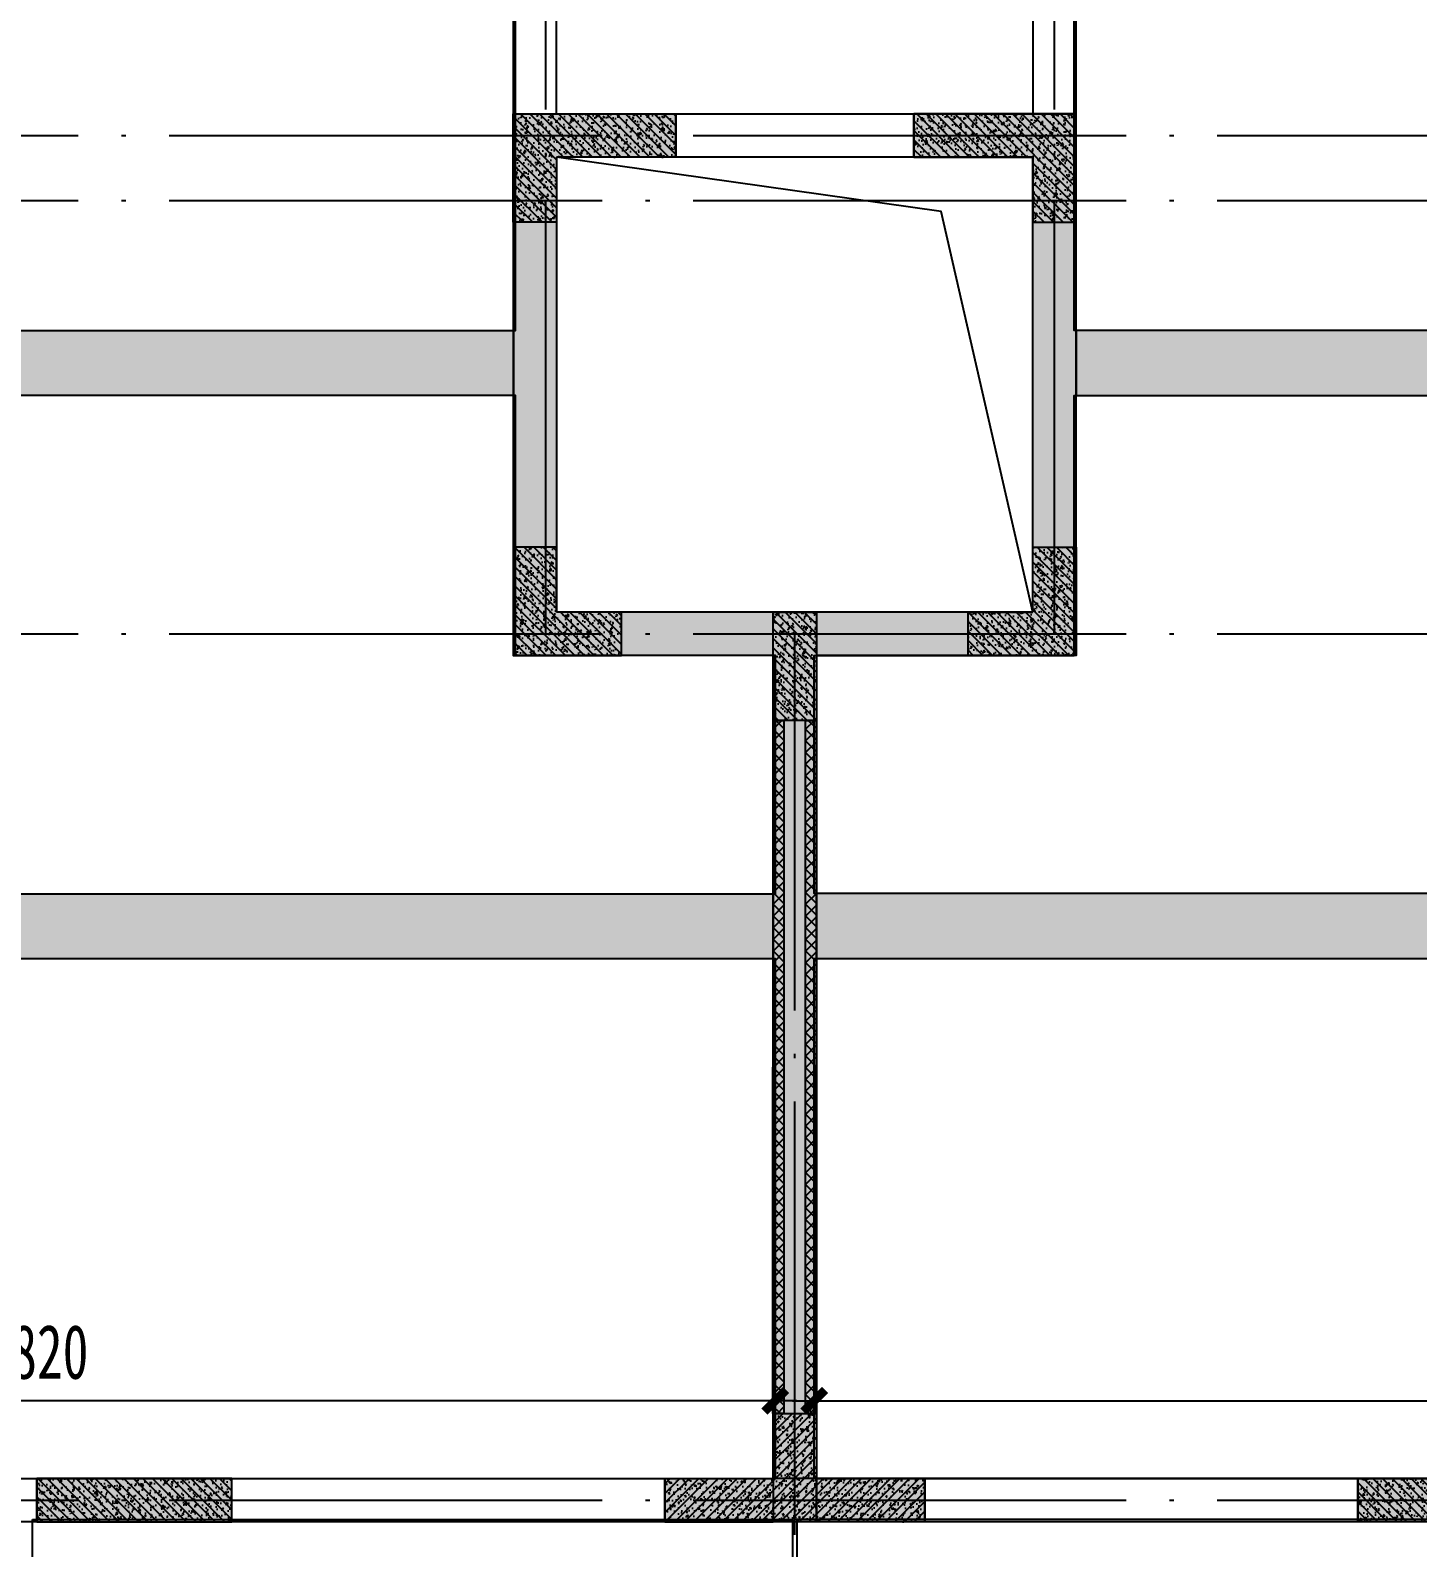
# Model space of a CAD drawing. Extents: x -3200779283 to -8106663, y 659664 to 1123462.
# Drawn here: x -8142881 to -8136474, y 927205 to 934211 of the extents above; entities that cross this region are included whole.
import ezdxf

# ---------------------------------------------------------------- set-up
doc = ezdxf.new("R2010")
doc.units = 0
doc.header["$LTSCALE"] = 1000
doc.header["$MEASUREMENT"] = 0
for name, pattern in [('120-墙体$0$CONTINOUS', [0]), ('125-墙体$0$CONTINOUS', [0]), ('125-核心筒-标准层$0$CONTINOUS', [0]), ('3#-轴线$0$DOTE', [2.4200000000000004, 2, -0.2, 0.02, -0.2]), ('DASH', [0.35, 0.25, -0.1])]:
    doc.linetypes.add(name, pattern=pattern)
doc.layers.get('Defpoints').update_dxf_attribs({"color": 30, "linetype": 'DASH'})
for name, color, linetype in [('120-墙体$0$S-WALL', 40, 'Continuous'), ('120-墙体$0$S-WALL-BEAM', 120, 'Continuous'), ('120-墙体$0$S-WALL-COLU', 252, '120-墙体$0$CONTINOUS'), ('120-墙体$0$S-WALL-COLU-HATC', 16, 'Continuous'), ('120-墙体$0$S-WALL-HATC', 253, 'Continuous'), ('125-墙体$0$S-WALL', 40, 'Continuous'), ('125-墙体$0$S-WALL-BEAM', 120, 'Continuous'), ('125-墙体$0$S-WALL-COLU', 252, '125-墙体$0$CONTINOUS'), ('125-墙体$0$S-WALL-COLU-HATC', 16, 'Continuous'), ('125-墙体$0$S-WALL-HATC', 253, 'Continuous'), ('125-核心筒-标准层$0$S-SLAB-HOLE', 5, 'Continuous'), ('125-核心筒-标准层$0$S-WALL', 40, 'Continuous'), ('125-核心筒-标准层$0$S-WALL-BEAM', 120, 'Continuous'), ('125-核心筒-标准层$0$S-WALL-COLU', 252, '125-核心筒-标准层$0$CONTINOUS'), ('125-核心筒-标准层$0$S-WALL-COLU-HATC', 16, 'Continuous'), ('125-核心筒-标准层$0$S-WALL-HATC', 253, 'Continuous'), ('3#-轴线$0$A-ANNO-DOTE', 10, '3#-轴线$0$DOTE'), ('3#4#5#$0$S-ANNO-TEXT', 7, 'Continuous'), ('3#4#5#$0$S-DIMS-SLAB', 120, 'Continuous'), ('3#4#5#$0$S-PC-FQ-WYQ', 4, 'Continuous'), ('3#4#5#$0$S-PC-SLAB', 6, 'Continuous'), ('3#4#5#$0$S-WALL-HATC', 253, 'Continuous')]:
    doc.layers.add(name, color=color, linetype=linetype)
doc.layers.add('3#4#5#$0$结构板边线', color=2, linetype='Continuous', plot=False)
doc.styles.add('3#4#5#$0$楷体', font='', dxfattribs={"width": 0.7})
doc.styles.get('3#4#5#$0$楷体').set_extended_font_data('KaiTi_GB2312')
doc.dimstyles.new('3#4#5#$0$TSSD_100_100', dxfattribs={"dimtxt": 250, "dimasz": 100, "dimexe": 100, "dimexo": 250, "dimgap": 100, "dimtad": 1, "dimdec": 0, "dimzin": 0, "dimdsep": 46, "dimtxsty": '3#4#5#$0$楷体', "dimblk": '3#4#5#$0$_ArchTick', "dimcen": 0, "dimdle": 100, "dimclrt": 7, "dimadec": 0, "dimazin": 0, "dimtfac": 1, "dimtdec": 0, "dimtix": 1, "dimtmove": 2, "dimatfit": 3, "dimfxl": 1, "dimtolj": 1, "dimtzin": 0, "dimarcsym": 0})

# ---------------------------------------------------------------- blocks, each defined once
blk = doc.blocks.new('3#4#5#$0$B-YNQ4')
at = {"layer": '3#4#5#$0$S-PC-FQ-WYQ'}
h = blk.add_hatch(dxfattribs=at)
h.set_pattern_fill('ANSI37', color=256, scale=12, angle=90)
h.set_pattern_definition([(135, (-999357.9870836632, 834939.8209366915), (-26.94076836320746, -26.94076836320745), []), (225, (-999357.9870836632, 834939.8209366915), (26.94076836320745, -26.94076836320746), [])])
h.paths.add_polyline_path([(-137555.3387375592, 319088.3217939566), (-137505.3387375592, 319088.3217939566), (-137505.5771125201, 322288.4044393514), (-137555.5771125201, 322288.4044393514)])
h = blk.add_hatch(dxfattribs=at)
h.set_pattern_fill('ANSI37', color=256, scale=12, angle=90)
h.set_pattern_definition([(135, (-999207.9870864402, 834939.8209366989), (-26.94076836320746, -26.94076836320745), []), (225, (-999207.9870864402, 834939.8209366989), (26.94076836320745, -26.94076836320746), [])])
h.paths.add_polyline_path([(-137405.3387403364, 319088.321793964), (-137355.3387403364, 319088.321793964), (-137355.5771152973, 322288.404439359), (-137405.5771152973, 322288.404439359)])
for points in [[(-137555.3387375592, 319088.3217939566), (-137505.3387375592, 319088.3217939566), (-137505.5771125201, 322288.4044393514), (-137555.5771125201, 322288.4044393514)], [(-137555.577112806, 322288.4044393514), (-137355.5771124624, 322288.4044393514), (-137355.3387375014, 319088.321793964), (-137555.3387378451, 319088.321793964)], [(-137405.3387403364, 319088.321793964), (-137355.3387403364, 319088.321793964), (-137355.5771152973, 322288.404439359), (-137405.5771152973, 322288.404439359)]]:
    blk.add_lwpolyline(points, close=True, dxfattribs=at)
blk = doc.blocks.new('3#4#5#$0$A$C53EF3948')
at = {"layer": '3#4#5#$0$S-PC-FQ-WYQ', "xscale": -1}
blk.add_blockref('3#4#5#$0$B-YNQ4', (-106006.0644803134, -329888.4073423084), dxfattribs=at)
blk = doc.blocks.new('3#4#5#$0$A$C7C4D4DCF')
at = {"layer": '3#4#5#$0$S-PC-SLAB'}
for points in [[(27929.32810633542, 9.481160311726853), (31439.63632002129, 9.481160311726853), (31439.63632002129, -1500.373667599168), (27929.32810633542, -1500.373667599168)], [(34969.90984307922, 9.481160311726853), (31459.60162939323, 9.481160311726853), (31459.60162939323, -1500.373667599168), (34969.90984307922, -1500.373667599168)]]:
    blk.add_lwpolyline(points, close=True, dxfattribs=at)
at = {"layer": '3#4#5#$0$结构板边线', "color": 6}
blk.add_lwpolyline([(28098.92225557746, -0.1497376705519855), (28098.92225557746, -0.1502586747519672)], dxfattribs=at)
blk = doc.blocks.new('3#4#5#$0$ban3')
at = {"layer": '3#4#5#$0$S-WALL-HATC', "ltscale": 100}
h = blk.add_hatch(dxfattribs=at)
h.set_pattern_fill('AR-CONC', color=256, scale=25, angle=-270.0000000000001, style=0)
h.set_pattern_definition([(139.9999999999999, (-37341055835.11649, -2020434459.278713), (15.6880337456489, 179.3150456501884), [18.75, -206.25]), (84.99999999999994, (-37341055835.11649, -2020434459.278713), (-188.048033425003, -34.68783340324987), [15, -165]), (190.4513999999999, (-37341055833.80915, -2020434444.335793), (-172.3598855152383, 144.6273454285055), [15.93504749999987, -175.2855279999978]), (136.1841999999999, (-37341055885.11649, -2020434459.278713), (41.37975358225471, 266.8102621564111), [28.125, -309.375]), (186.6356, (-37341055881.66816, -2020434437.044526), (-243.5294677251103, 233.665676387176), [23.902572, -262.92825]), (81.18419999999995, (-37341055885.11649, -2020434459.278713), (-243.529650231331, 233.665486283407), [22.5, -247.5]), (111, (-37341055872.61649, -2020434434.278713), (100.6547226663348, 149.2267630296154), [18.75, -206.25]), (55.99999999999998, (-37341055872.61649, -2020434434.278713), (-181.2875112617132, 60.82883298039556), [15, -165]), (161.4514, (-37341055864.22858, -2020434421.843154), (-80.63262417748795, 210.0556571453725), [15.9350475, -175.285528]), (127.5, (-37341055835.11649, -2020434459.278713), (-83.22346345782788, 3.039963829322726), [0, -162.9999999999978, 0, -167.4999999999978, 0, -165.6249999999978]), (97.49999999999993, (-37341055835.11649, -2020434459.278713), (-98.60292797059002, 65.76738436053722), [0, -95.5, 0, -159.25, 0, -63.125]), (57.49999999999993, (-37341055835.11649, -2020434515.028713), (5.638717933595033, 133.4556090431022), [0, -62.5, 0, -195, 0, -258.75]), (47.49999999999995, (-37341055835.11649, -2020434540.028713), (-25.02624558307933, 145.7965423355966), [0, -81.25, 0, -129.5, 0, -183.75])])
h.paths.add_polyline_path([(-214482.0009953861, 407075.0001829517), (-214482.0009953861, 407375.0001829517), (-220082.0008581768, 407375.0001829517), (-220082.0008581768, 407075.0001829517)])
h = blk.add_hatch(dxfattribs=at)
h.set_pattern_fill('AR-CONC', color=256, scale=25, angle=-270.0000000000001, style=0)
h.set_pattern_definition([(139.9999999999999, (-37341055835.11649, -2020437159.278883), (15.6880337456489, 179.3150456501884), [18.75, -206.25]), (84.99999999999994, (-37341055835.11649, -2020437159.278883), (-188.048033425003, -34.68783340324987), [15, -165]), (190.4513999999999, (-37341055833.80915, -2020437144.335963), (-172.3598855152383, 144.6273454285055), [15.93504749999986, -175.2855279999978]), (136.1841999999999, (-37341055885.11649, -2020437159.278883), (41.37975358225471, 266.8102621564111), [28.125, -309.375]), (186.6356, (-37341055881.66816, -2020437137.044697), (-243.5294677251103, 233.665676387176), [23.902572, -262.92825]), (81.18419999999995, (-37341055885.11649, -2020437159.278883), (-243.529650231331, 233.665486283407), [22.5, -247.5]), (111, (-37341055872.61649, -2020437134.278883), (100.6547226663348, 149.2267630296154), [18.75, -206.25]), (55.99999999999998, (-37341055872.61649, -2020437134.278883), (-181.2875112617132, 60.82883298039556), [15, -165]), (161.4514, (-37341055864.22858, -2020437121.843325), (-80.63262417748795, 210.0556571453725), [15.9350475, -175.285528]), (127.5, (-37341055835.11649, -2020437159.278883), (-83.22346345782788, 3.039963829322726), [0, -162.9999999999978, 0, -167.4999999999978, 0, -165.6249999999978]), (97.49999999999993, (-37341055835.11649, -2020437159.278883), (-98.60292797059002, 65.76738436053722), [0, -95.5, 0, -159.25, 0, -63.125]), (57.49999999999993, (-37341055835.11649, -2020437215.028883), (5.638717933595033, 133.4556090431022), [0, -62.5, 0, -195, 0, -258.75]), (47.49999999999995, (-37341055835.11649, -2020437240.028883), (-25.02624558307933, 145.7965423355966), [0, -81.25, 0, -129.5, 0, -183.75])])
h.paths.add_polyline_path([(-214482.0009958031, 404475.0000121126), (-214482.0009958031, 404775.0000121126), (-221282.0008585938, 404775.0000121126), (-221282.0008585938, 404475.0000121126)])
at = {"layer": '3#4#5#$0$S-PC-SLAB'}
for points in [[(-214472.0009953861, 407375.0001829517), (-220092.0009953849, 407375.0001829517), (-220092.0009953849, 409775.0001829517), (-214472.0009953861, 409775.0001829517)], [(-214472.0009958031, 402075.0000121126), (-221292.000995802, 402075.0000121126), (-221292.000995802, 404475.0000121126), (-214472.0009958031, 404475.0000121126)]]:
    blk.add_lwpolyline(points, close=True, dxfattribs=at)
blk.add_lwpolyline([(-214472.0009953861, 407075.0001829517), (-214472.0009953861, 404775.0000121126), (-221292.000995802, 404775.0000121126), (-221292.000995802, 405875.0000121126), (-220092.0000025203, 405874.9618342608), (-220092.0009953849, 407075.0001829517), (-214472.0009953861, 407075.0001829517)], dxfattribs=at)
at = {"layer": '3#4#5#$0$S-WALL-HATC', "ltscale": 100}
for points in [[(-214482.0009953861, 407075.0001829517), (-214482.0009953861, 407375.0001829517), (-220082.0008581768, 407375.0001829517), (-220082.0008581768, 407075.0001829517)], [(-214482.0009958031, 404475.0000121126), (-214482.0009958031, 404775.0000121126), (-221282.0008585938, 404775.0000121126), (-221282.0008585938, 404475.0000121126)]]:
    blk.add_lwpolyline(points, close=True, dxfattribs=at)
blk = doc.blocks.new('3#4#5#$0$ban111')
at = {"layer": '3#4#5#$0$S-WALL-HATC', "ltscale": 100}
h = blk.add_hatch(dxfattribs=at)
h.set_pattern_fill('AR-CONC', color=256, scale=25, angle=-270.0000000000001, style=0)
h.set_pattern_definition([(139.9999999999999, (-37341047970.11734, -2020434559.27922), (15.6880337456489, 179.3150456501884), [18.75, -206.25]), (84.99999999999994, (-37341047970.11734, -2020434559.27922), (-188.048033425003, -34.68783340324987), [15, -165]), (190.4513999999999, (-37341047968.81001, -2020434544.3363), (-172.3598855152383, 144.6273454285055), [15.93504749999986, -175.2855279999978]), (136.1841999999999, (-37341048020.11734, -2020434559.27922), (41.37975358225471, 266.8102621564111), [28.125, -309.375]), (186.6356, (-37341048016.66901, -2020434537.045033), (-243.5294677251103, 233.665676387176), [23.902572, -262.92825]), (81.18419999999995, (-37341048020.11734, -2020434559.27922), (-243.529650231331, 233.665486283407), [22.5, -247.5]), (111, (-37341048007.61734, -2020434534.27922), (100.6547226663348, 149.2267630296154), [18.75, -206.25]), (55.99999999999998, (-37341048007.61734, -2020434534.27922), (-181.2875112617132, 60.82883298039556), [15, -165]), (161.4514, (-37341047999.22944, -2020434521.843661), (-80.63262417748795, 210.0556571453725), [15.9350475, -175.285528]), (127.5, (-37341047970.11734, -2020434559.27922), (-83.22346345782788, 3.039963829322726), [0, -162.9999999999978, 0, -167.4999999999978, 0, -165.6249999999978]), (97.49999999999993, (-37341047970.11734, -2020434559.27922), (-98.60292797059002, 65.76738436053722), [0, -95.5, 0, -159.25, 0, -63.125]), (57.49999999999993, (-37341047970.11734, -2020434615.02922), (5.638717933595033, 133.4556090431022), [0, -62.5, 0, -195, 0, -258.75]), (47.49999999999995, (-37341047970.11734, -2020434640.02922), (-25.02624558307933, 145.7965423355966), [0, -81.25, 0, -129.5, 0, -183.75])])
h.paths.add_polyline_path([(-228282.0000004165, 407074.9996759502), (-228282.0000004165, 407374.9996759502), (-222682.0001376258, 407374.9996759502), (-222682.0001376258, 407074.9996759502)])
h = blk.add_hatch(dxfattribs=at)
h.set_pattern_fill('AR-CONC', color=256, scale=25, angle=-270.0000000000001, style=0)
h.set_pattern_definition([(139.9999999999999, (-37341047970.11734, -2020437059.27939), (15.6880337456489, 179.3150456501884), [18.75, -206.25]), (84.99999999999994, (-37341047970.11734, -2020437059.27939), (-188.048033425003, -34.68783340324987), [15, -165]), (190.4513999999999, (-37341047968.81001, -2020437044.33647), (-172.3598855152383, 144.6273454285055), [15.93504749999986, -175.2855279999978]), (136.1841999999999, (-37341048020.11734, -2020437059.27939), (41.37975358225471, 266.8102621564111), [28.125, -309.375]), (186.6356, (-37341048016.66901, -2020437037.045204), (-243.5294677251103, 233.665676387176), [23.902572, -262.92825]), (81.18419999999995, (-37341048020.11734, -2020437059.27939), (-243.529650231331, 233.665486283407), [22.5, -247.5]), (111, (-37341048007.61734, -2020437034.27939), (100.6547226663348, 149.2267630296154), [18.75, -206.25]), (55.99999999999998, (-37341048007.61734, -2020437034.27939), (-181.2875112617132, 60.82883298039556), [15, -165]), (161.4514, (-37341047999.22944, -2020437021.843832), (-80.63262417748795, 210.0556571453725), [15.9350475, -175.285528]), (127.5, (-37341047970.11734, -2020437059.27939), (-83.22346345782788, 3.039963829322726), [0, -162.9999999999978, 0, -167.4999999999978, 0, -165.6249999999978]), (97.49999999999993, (-37341047970.11734, -2020437059.27939), (-98.60292797059002, 65.76738436053722), [0, -95.5, 0, -159.25, 0, -63.125]), (57.49999999999993, (-37341047970.11734, -2020437115.02939), (5.638717933595033, 133.4556090431022), [0, -62.5, 0, -195, 0, -258.75]), (47.49999999999995, (-37341047970.11734, -2020437140.02939), (-25.02624558307933, 145.7965423355966), [0, -81.25, 0, -129.5, 0, -183.75])])
h.paths.add_polyline_path([(-228281.9999999994, 404474.999505111), (-228281.9999999994, 404774.999505111), (-221482.0001372087, 404774.999505111), (-221482.0001372087, 404474.999505111)])
at = {"layer": '3#4#5#$0$S-PC-SLAB'}
for points in [[(-228292.0000004165, 407374.9996759502), (-222672.0000004176, 407374.9996759502), (-222672.0000004176, 409774.9996759502), (-228292.0000004165, 409774.9996759502)], [(-228291.9999999994, 402074.999505111), (-221472.0000000006, 402074.999505111), (-221472.0000000006, 404474.999505111), (-228291.9999999994, 404474.999505111)]]:
    blk.add_lwpolyline(points, close=True, dxfattribs=at)
blk.add_lwpolyline([(-228292.0000004165, 407074.9996759502), (-228292.0000004165, 404774.999505111), (-221472.0000000006, 404774.999505111), (-221472.0000000006, 405874.999505111), (-222672.0009932823, 405874.9613272593), (-222672.0000004176, 407074.9996759502), (-228292.0000004165, 407074.9996759502)], dxfattribs=at)
at = {"layer": '3#4#5#$0$S-WALL-HATC', "ltscale": 100}
for points in [[(-228282.0000004165, 407074.9996759502), (-228282.0000004165, 407374.9996759502), (-222682.0001376258, 407374.9996759502), (-222682.0001376258, 407074.9996759502)], [(-228281.9999999994, 404474.999505111), (-228281.9999999994, 404774.999505111), (-221482.0001372087, 404774.999505111), (-221482.0001372087, 404474.999505111)]]:
    blk.add_lwpolyline(points, close=True, dxfattribs=at)
blk = doc.blocks.new('3#4#5#$0$_ArchTick')
at = {"color": 0, "linetype": 'ByBlock', "const_width": 0.4}
blk.add_lwpolyline([(-0.5, -0.5), (0.5, 0.5)], dxfattribs=at)
blk = doc.blocks.new('*D808')
at = {"layer": '3#4#5#$0$S-DIMS-SLAB', "color": 0, "lineweight": -2, "transparency": 16777216}
for p, q in [((171436.3730140603, 155290.5928536936), (171436.3730140603, 154932.8992202495)), ((178256.3730140591, 155290.5928536936), (178256.3730140591, 154932.8992202495)), ((178356.3730140591, 155032.8992202495), (171336.3730140603, 155032.8992202495))]:
    blk.add_line(p, q, dxfattribs=at)
at = {"layer": 'Defpoints', "color": 0, "transparency": 16777216}
for p in [(171436.3730140603, 155540.5928536936), (178256.3730140591, 155540.5928536936), (171436.3730140603, 155032.8992202495)]:
    blk.add_point(p, dxfattribs=at)
at = {"layer": '3#4#5#$0$S-DIMS-SLAB', "color": 0, "lineweight": -2, "transparency": 16777216, "xscale": 100, "yscale": 100, "zscale": 100, "rotation": 180}
blk.add_blockref('3#4#5#$0$_ArchTick', (171436.3730140603, 155032.8992202495), dxfattribs=at)
at = {"layer": '3#4#5#$0$S-DIMS-SLAB', "color": 0, "lineweight": -2, "transparency": 16777216, "xscale": 100, "yscale": 100, "zscale": 100}
blk.add_blockref('3#4#5#$0$_ArchTick', (178256.3730140591, 155032.8992202495), dxfattribs=at)
at = {"layer": '3#4#5#$0$S-DIMS-SLAB', "color": 7, "transparency": 16777216, "insert": (174846.3730140597, 155257.8992202495), "char_height": 250, "attachment_point": 5, "style": '3#4#5#$0$楷体'}
blk.add_mtext('\\A1;6820', dxfattribs=at)
blk = doc.blocks.new('*D847')
at = {"layer": '3#4#5#$0$S-DIMS-SLAB', "color": 0, "lineweight": -2, "transparency": 16777216}
for p, q in [((178436.3125840145, 155291.0643943523), (178436.3125840145, 154933.3707609082)), ((185256.3125840133, 155291.0643943523), (185256.3125840133, 154933.3707609082)), ((178336.3125840145, 155033.3707609082), (185356.3125840133, 155033.3707609082))]:
    blk.add_line(p, q, dxfattribs=at)
at = {"layer": 'Defpoints', "color": 0, "transparency": 16777216}
for p in [(178436.3125840145, 155541.0643943523), (185256.3125840133, 155541.0643943523), (185256.3125840133, 155033.3707609082)]:
    blk.add_point(p, dxfattribs=at)
at = {"layer": '3#4#5#$0$S-DIMS-SLAB', "color": 0, "lineweight": -2, "transparency": 16777216, "xscale": 100, "yscale": 100, "zscale": 100, "rotation": 180}
blk.add_blockref('3#4#5#$0$_ArchTick', (178436.3125840145, 155033.3707609082), dxfattribs=at)
at = {"layer": '3#4#5#$0$S-DIMS-SLAB', "color": 0, "lineweight": -2, "transparency": 16777216, "xscale": 100, "yscale": 100, "zscale": 100}
blk.add_blockref('3#4#5#$0$_ArchTick', (185256.3125840133, 155033.3707609082), dxfattribs=at)
at = {"layer": '3#4#5#$0$S-DIMS-SLAB', "color": 7, "transparency": 16777216, "insert": (181846.3125840139, 155258.3707609082), "char_height": 250, "attachment_point": 5, "style": '3#4#5#$0$楷体'}
blk.add_mtext('\\A1;6820', dxfattribs=at)
blk = doc.blocks.new('125-墙体')
at = {"layer": '125-墙体$0$S-WALL-COLU-HATC'}
h = blk.add_hatch(dxfattribs=at)
h.set_pattern_fill('AR-CONC', color=256, scale=10)
h.set_pattern_definition([(49.99999999999999, (16440.72775740876, -252107.8141536725), (71.72601826007535, -6.275213498259511), [7.5, -82.5]), (355, (16440.72775740876, -252107.8141536725), (-13.8751333613, 75.21921337000119), [6, -66]), (100.4514, (16446.70492540876, -252108.3370876726), (57.85093817140216, 68.94395420609536), [6.374018999999982, -70.1142111999997]), (46.18420000000002, (16440.72775740876, -252087.8141536725), (106.7241048625644, -16.55190143290181), [11.24999999999992, -123.7499999999994]), (96.6356, (16449.62143190876, -252089.1934843725), (93.46627055487033, 97.41178709004417), [9.561028799999999, -105.1713]), (351.1842, (16440.72775740876, -252087.8141536725), (93.46619451336272, 97.41186009253246), [9, -99]), (21, (16450.72775740876, -252092.8141536725), (59.69070521184616, -40.26188906653388), [7.5, -82.5]), (326.0000000000001, (16450.72775740876, -252092.8141536725), (24.33153319215817, 72.5150045046853), [6, -66]), (71.4514, (16455.70198070876, -252096.1693142726), (84.02226285814899, 32.25304967099524), [6.374019000000001, -70.1142112]), (37.50000000000001, (16440.72775740876, -252107.8141536725), (1.215985531729067, 33.28938538313115), [0, -65.19999999999999, 0, -67, 0, -66.25]), (7.499999999999999, (16440.72775740876, -252107.8141536725), (26.30695374421486, 39.44117118823603), [0, -38.2, 0, -63.7, 0, -25.25]), (327.5, (16418.42775740876, -252107.8141536725), (53.3822436172409, -2.255487173437976), [0, -25, 0, -78, 0, -103.5]), (317.5, (16408.42775740876, -252107.8141536725), (58.31861693423862, 10.01049823323177), [0, -32.5, 0, -51.8, 0, -73.5])])
h.paths.add_polyline_path([(7849.827914088964, -11200), (7849.827914088964, -11000), (6950, -11000), (6950, -11200)])
h = blk.add_hatch(dxfattribs=at)
h.set_pattern_fill('ANSI31', color=256, scale=250, style=0)
h.set_pattern_definition([(45, (16440.72775740876, -252107.8141536725), (-22.09708691207961, 22.09708691207961), [])])
h.paths.add_polyline_path([(7849.827914088964, -11200), (7849.827914088964, -11000), (6950, -11000), (6950, -11200)])
at = {"layer": '125-墙体$0$S-WALL-HATC'}
for points in [[(6950, -11200), (7849.827914088964, -11200), (7849.827914088964, -11000), (6950, -11000)], [(9850, -11000), (9850, -11200), (10350, -11200), (10350, -11000)]]:
    blk.add_hatch(color=256, dxfattribs=at).paths.add_polyline_path(points)
at = {"layer": '125-墙体$0$S-WALL'}
for p, q in [((6950, -11000), (7849.827914088964, -11000)), ((7849.827914088964, -11000), (7849.827914088964, -11200)), ((6950, -11200), (7849.827914088964, -11200))]:
    blk.add_line(p, q, dxfattribs=at)
blk.add_lwpolyline([(9850, -11000), (9850, -11200), (10350, -11200), (10350, -11000), (9850, -11000)], close=True, dxfattribs=at)
at = {"layer": '125-墙体$0$S-WALL-BEAM'}
blk.add_lwpolyline([(7849.827914088964, -10999.99980398829), (7849.827914088964, -11200.00019601171), (9850, -11200), (9850, -10999.99960797658)], close=True, dxfattribs=at)
at = {"layer": '125-墙体$0$S-WALL-COLU', "lineweight": -2}
blk.add_lwpolyline([(7849.827914088964, -11200), (7849.827914088964, -11000), (6950, -11000), (6950, -11200)], close=True, dxfattribs=at)
blk = doc.blocks.new('120-墙体')
at = {"layer": '120-墙体$0$S-WALL-COLU-HATC'}
h = blk.add_hatch(dxfattribs=at)
h.set_pattern_fill('AR-CONC', color=256, scale=10)
h.set_pattern_definition([(49.99999999999999, (-11554.74921846861, -252107.8154490572), (71.72601826007535, -6.275213498259511), [7.5, -82.5]), (355, (-11554.74921846861, -252107.8154490572), (-13.8751333613, 75.21921337000119), [6, -66]), (100.4514, (-11548.7720504686, -252108.3383830572), (57.85093817140216, 68.94395420609536), [6.374018999999973, -70.11421119999956]), (46.18420000000002, (-11554.74921846861, -252087.8154490572), (106.7241048625644, -16.55190143290181), [11.2499999999999, -123.7499999999992]), (96.6356, (-11545.85554396862, -252089.1947797572), (93.46627055487033, 97.41178709004417), [9.561028799999999, -105.1713]), (351.1842, (-11554.74921846861, -252087.8154490572), (93.46619451336272, 97.41186009253246), [9, -99]), (21, (-11544.74921846861, -252092.8154490572), (59.69070521184616, -40.26188906653388), [7.5, -82.5]), (326.0000000000001, (-11544.74921846861, -252092.8154490572), (24.33153319215817, 72.5150045046853), [6, -66]), (71.4514, (-11539.77499516861, -252096.1706096572), (84.02226285814899, 32.25304967099524), [6.374019000000001, -70.1142112]), (37.50000000000001, (-11554.74921846861, -252107.8154490572), (1.215985531729067, 33.28938538313115), [0, -65.19999999999999, 0, -67, 0, -66.25]), (7.499999999999999, (-11554.74921846861, -252107.8154490572), (26.30695374421486, 39.44117118823603), [0, -38.2, 0, -63.7, 0, -25.25]), (327.5, (-11577.0492184686, -252107.8154490572), (53.3822436172409, -2.255487173437976), [0, -25, 0, -78, 0, -103.5]), (317.5, (-11587.0492184686, -252107.8154490572), (58.31861693423862, 10.01049823323177), [0, -32.5, 0, -51.8, 0, -73.5])])
h.paths.add_polyline_path([(-7050, -11200.00019601171), (-7050, -11000.00019601171), (-6150.000000000015, -11000.00129538469), (-6150.000000000007, -11200.00129538469)])
h = blk.add_hatch(dxfattribs=at)
h.set_pattern_fill('ANSI31', color=256, scale=250, style=0)
h.set_pattern_definition([(45, (-11554.74921846861, -252107.8154490572), (-22.09708691207961, 22.09708691207961), [])])
h.paths.add_polyline_path([(-7050, -11000.00019601171), (-7050, -11200.00019601171), (-6150.000000000007, -11200.00129538469), (-6150.000000000015, -11000.00129538469)])
at = {"layer": '120-墙体$0$S-WALL-HATC'}
for points in [[(-9050.000000000007, -11200), (-9050.000000000015, -11000), (-9550.000000000015, -11000), (-9550.000000000007, -11200)], [(-6600, -11200), (-6599.999999999993, -11000), (-7049.999999999993, -11000), (-7050, -11200)], [(-6150.000000000015, -11000), (-6599.999999999993, -11000), (-6600, -11200), (-6150, -11200)]]:
    blk.add_hatch(color=256, dxfattribs=at).paths.add_polyline_path(points)
at = {"layer": '120-墙体$0$S-WALL'}
for p, q in [((-9050.000000000015, -11000), (-9550.000000000015, -11000)), ((-6599.999999999993, -11000), (-7049.999999999993, -11000)), ((-7050, -11200), (-7049.999999999993, -11000)), ((-6150.000000000015, -11000), (-6599.999999999993, -11000)), ((-6150, -11200), (-6150.000000000015, -11000)), ((-9050.000000000007, -11200), (-9550.000000000007, -11200)), ((-6600, -11200), (-7050, -11200)), ((-6150, -11200), (-6600, -11200))]:
    blk.add_line(p, q, dxfattribs=at)
at = {"layer": '120-墙体$0$S-WALL-BEAM'}
for points in [[(-9050, -10999.99960797658), (-9050.000000000007, -11200), (-7050, -11200.00019601171), (-7050, -10999.99980398829)], [(-6150, -10999.99960797658), (-6150, -11200), (-3150, -11200.00019601171), (-3150, -10999.99980398829)]]:
    blk.add_lwpolyline(points, close=True, dxfattribs=at)
at = {"layer": '120-墙体$0$S-WALL-COLU', "lineweight": -2}
blk.add_lwpolyline([(-7050, -11200.00019601171), (-7050, -11000.00019601171), (-6150.000000000015, -11000.00129538469), (-6150.000000000007, -11200.00129538469)], close=True, dxfattribs=at)
blk = doc.blocks.new('125-核心筒-标准层')
at = {"layer": '125-核心筒-标准层$0$S-WALL-COLU-HATC'}
h = blk.add_hatch(dxfattribs=at)
h.set_pattern_fill('AR-CONC', color=256, scale=10)
h.set_pattern_definition([(49.99999999999999, (14437.05247968878, -238295.612466133), (71.72601826007535, -6.275213498259511), [7.5, -82.5]), (355, (14437.05247968878, -238295.612466133), (-13.8751333613, 75.21921337000119), [6, -66]), (100.4514, (14443.02964768879, -238296.135400133), (57.85093817140216, 68.94395420609536), [6.374018999999981, -70.11421119999969]), (46.18420000000002, (14437.05247968878, -238275.612466133), (106.7241048625644, -16.55190143290181), [11.24999999999992, -123.7499999999994]), (96.6356, (14445.94615418877, -238276.991796833), (93.46627055487033, 97.41178709004417), [9.561028799999999, -105.1713]), (351.1842, (14437.05247968878, -238275.612466133), (93.46619451336272, 97.41186009253246), [9, -99]), (21, (14447.05247968878, -238280.612466133), (59.69070521184616, -40.26188906653388), [7.5, -82.5]), (326.0000000000001, (14447.05247968878, -238280.612466133), (24.33153319215817, 72.5150045046853), [6, -66]), (71.4514, (14452.02670298878, -238283.967626733), (84.02226285814899, 32.25304967099524), [6.374019000000001, -70.1142112]), (37.50000000000001, (14437.05247968878, -238295.612466133), (1.215985531729067, 33.28938538313115), [0, -65.19999999999999, 0, -67, 0, -66.25]), (7.499999999999999, (14437.05247968878, -238295.612466133), (26.30695374421486, 39.44117118823603), [0, -38.2, 0, -63.7, 0, -25.25]), (327.5, (14414.75247968879, -238295.612466133), (53.3822436172409, -2.255487173437976), [0, -25, 0, -78, 0, -103.5]), (317.5, (14404.75247968879, -238295.612466133), (58.31861693423862, 10.01049823323177), [0, -32.5, 0, -51.8, 0, -73.5])])
h.paths.add_polyline_path([(-1100, 2200), (-1100.015775947366, 1900.000364035135), (-1300.015775947366, 1900.000364035135), (-1300, 2400), (-550, 2399.999999999884), (-550, 2200.000000000116)])
h = blk.add_hatch(dxfattribs=at)
h.set_pattern_fill('ANSI31', color=256, scale=250, style=0)
h.set_pattern_definition([(45, (14437.05247968878, -238295.612466133), (-22.09708691207961, 22.09708691207961), [])])
h.paths.add_polyline_path([(-1100, 2200), (-1100.015775947366, 1900.000364035135), (-1300.015775947366, 1900.000364035135), (-1300, 2400), (-550, 2399.999999999884), (-550, 2200.000000000116)])
h = blk.add_hatch(dxfattribs=at)
h.set_pattern_fill('AR-CONC', color=256, scale=10)
h.set_pattern_definition([(49.99999999999999, (18639.61140156887, -238707.8110218459), (71.72601826007535, -6.275213498259511), [7.5, -82.5]), (355, (18639.61140156887, -238707.8110218459), (-13.8751333613, 75.21921337000119), [6, -66]), (100.4514, (18645.58856956888, -238708.3339558459), (57.85093817140216, 68.94395420609536), [6.374018999999982, -70.1142111999997]), (46.18420000000002, (18639.61140156887, -238687.8110218459), (106.7241048625644, -16.55190143290181), [11.24999999999992, -123.7499999999994]), (96.6356, (18648.50507606886, -238689.1903525459), (93.46627055487033, 97.41178709004417), [9.561028799999999, -105.1713]), (351.1842, (18639.61140156887, -238687.8110218459), (93.46619451336272, 97.41186009253246), [9, -99]), (21, (18649.61140156887, -238692.8110218459), (59.69070521184616, -40.26188906653388), [7.5, -82.5]), (326.0000000000001, (18649.61140156887, -238692.8110218459), (24.33153319215817, 72.5150045046853), [6, -66]), (71.4514, (18654.58562486887, -238696.1661824459), (84.02226285814899, 32.25304967099524), [6.374019000000001, -70.1142112]), (37.50000000000001, (18639.61140156887, -238707.8110218459), (1.215985531729067, 33.28938538313115), [0, -65.19999999999999, 0, -67, 0, -66.25]), (7.499999999999999, (18639.61140156887, -238707.8110218459), (26.30695374421486, 39.44117118823603), [0, -38.2, 0, -63.7, 0, -25.25]), (327.5, (18617.31140156888, -238707.8110218459), (53.3822436172409, -2.255487173437976), [0, -25, 0, -78, 0, -103.5]), (317.5, (18607.31140156888, -238707.8110218459), (58.31861693423862, 10.01049823323177), [0, -32.5, 0, -51.8, 0, -73.5])])
h.paths.add_polyline_path([(1100, 2200), (1100.015775947366, 1900.000364035135), (1300.015775947366, 1900.000364035135), (1300, 2400), (550, 2399.999999999884), (550, 2200.000000000116)])
h = blk.add_hatch(dxfattribs=at)
h.set_pattern_fill('ANSI31', color=256, scale=250, style=0)
h.set_pattern_definition([(45, (18639.61140156887, -238707.8110218459), (-22.09708691207961, 22.09708691207961), [])])
h.paths.add_polyline_path([(1100, 2200), (1100.015775947366, 1900.000364035135), (1300.015775947366, 1900.000364035135), (1300, 2400), (550, 2399.999999999884), (550, 2200.000000000116)])
h = blk.add_hatch(dxfattribs=at)
h.set_pattern_fill('AR-CONC', color=256, scale=10)
h.set_pattern_definition([(49.99999999999999, (14437.05247968878, -242036.9901149062), (71.72601826007535, -6.275213498259511), [7.5, -82.5]), (355, (14437.05247968878, -242036.9901149062), (-13.8751333613, 75.21921337000119), [6, -66]), (100.4514, (14443.02964768879, -242037.5130489062), (57.85093817140216, 68.94395420609536), [6.374018999999982, -70.1142111999997]), (46.18420000000002, (14437.05247968878, -242016.9901149062), (106.7241048625644, -16.55190143290181), [11.24999999999992, -123.7499999999994]), (96.6356, (14445.94615418877, -242018.3694456062), (93.46627055487033, 97.41178709004417), [9.561028799999999, -105.1713]), (351.1842, (14437.05247968878, -242016.9901149062), (93.46619451336272, 97.41186009253246), [9, -99]), (21, (14447.05247968878, -242021.9901149062), (59.69070521184616, -40.26188906653388), [7.5, -82.5]), (326.0000000000001, (14447.05247968878, -242021.9901149062), (24.33153319215817, 72.5150045046853), [6, -66]), (71.4514, (14452.02670298878, -242025.3452755062), (84.02226285814899, 32.25304967099524), [6.374019000000001, -70.1142112]), (37.50000000000001, (14437.05247968878, -242036.9901149062), (1.215985531729067, 33.28938538313115), [0, -65.19999999999999, 0, -67, 0, -66.25]), (7.499999999999999, (14437.05247968878, -242036.9901149062), (26.30695374421486, 39.44117118823603), [0, -38.2, 0, -63.7, 0, -25.25]), (327.5, (14414.75247968879, -242036.9901149062), (53.3822436172409, -2.255487173437976), [0, -25, 0, -78, 0, -103.5]), (317.5, (14404.75247968879, -242036.9901149062), (58.31861693423862, 10.01049823323177), [0, -32.5, 0, -51.8, 0, -73.5])])
h.paths.add_polyline_path([(-1100, 100), (-1100.015775947366, 399.9996359648649), (-1300.015775947366, 399.9996359648649), (-1300, -100), (-800.0000919103622, -99.99999946041498), (-800.0000919103622, 100.0000005393522)])
h = blk.add_hatch(dxfattribs=at)
h.set_pattern_fill('ANSI31', color=256, scale=250, style=0)
h.set_pattern_definition([(45, (14437.05247968878, -242036.9901149062), (-22.09708691207961, 22.09708691207961), [])])
h.paths.add_polyline_path([(-1100, 100), (-1100.015775947366, 399.9996359648649), (-1300.015775947366, 399.9996359648649), (-1300, -100), (-800.0000919103622, -99.99999946041498), (-800.0000919103622, 100.0000005393522)])
h = blk.add_hatch(dxfattribs=at)
h.set_pattern_fill('AR-CONC', color=256, scale=10)
h.set_pattern_definition([(49.99999999999999, (18639.61140156887, -241662.7235425184), (71.72601826007535, -6.275213498259511), [7.5, -82.5]), (355, (18639.61140156887, -241662.7235425184), (-13.8751333613, 75.21921337000119), [6, -66]), (100.4514, (18645.58856956888, -241663.2464765184), (57.85093817140216, 68.94395420609536), [6.374018999999982, -70.1142111999997]), (46.18420000000002, (18639.61140156887, -241642.7235425184), (106.7241048625644, -16.55190143290181), [11.24999999999992, -123.7499999999994]), (96.6356, (18648.50507606886, -241644.1028732184), (93.46627055487033, 97.41178709004417), [9.561028799999999, -105.1713]), (351.1842, (18639.61140156887, -241642.7235425184), (93.46619451336272, 97.41186009253246), [9, -99]), (21, (18649.61140156887, -241647.7235425184), (59.69070521184616, -40.26188906653388), [7.5, -82.5]), (326.0000000000001, (18649.61140156887, -241647.7235425184), (24.33153319215817, 72.5150045046853), [6, -66]), (71.4514, (18654.58562486887, -241651.0787031184), (84.02226285814899, 32.25304967099524), [6.374019000000001, -70.1142112]), (37.50000000000001, (18639.61140156887, -241662.7235425184), (1.215985531729067, 33.28938538313115), [0, -65.19999999999999, 0, -67, 0, -66.25]), (7.499999999999999, (18639.61140156887, -241662.7235425184), (26.30695374421486, 39.44117118823603), [0, -38.2, 0, -63.7, 0, -25.25]), (327.5, (18617.31140156888, -241662.7235425184), (53.3822436172409, -2.255487173437976), [0, -25, 0, -78, 0, -103.5]), (317.5, (18607.31140156888, -241662.7235425184), (58.31861693423862, 10.01049823323177), [0, -32.5, 0, -51.8, 0, -73.5])])
h.paths.add_polyline_path([(1100, 100), (1100.015775947366, 399.9996359648649), (1300.015775947366, 399.9996359648649), (1300, -100), (800.0000919103622, -99.99999946041498), (800.0000919103622, 100.0000005393522)])
h = blk.add_hatch(dxfattribs=at)
h.set_pattern_fill('ANSI31', color=256, scale=250, style=0)
h.set_pattern_definition([(45, (18639.61140156887, -241662.7235425184), (-22.09708691207961, 22.09708691207961), [])])
h.paths.add_polyline_path([(1100, 100), (1100.015775947366, 399.9996359648649), (1300.015775947366, 399.9996359648649), (1300, -100), (800.0000919103622, -99.99999946041498), (800.0000919103622, 100.0000005393522)])
h = blk.add_hatch(dxfattribs=at)
h.set_pattern_fill('AR-CONC', color=256, scale=10)
h.set_pattern_definition([(49.99999999999999, (12337.0756467121, -237557.8336407725), (71.72601826007535, -6.275213498259511), [7.5, -82.5]), (355, (12337.0756467121, -237557.8336407725), (-13.8751333613, 75.21921337000119), [6, -66]), (100.4514, (12343.05281471211, -237558.3565747725), (57.85093817140216, 68.94395420609536), [6.374018999999976, -70.1142111999996]), (46.18420000000002, (12337.0756467121, -237537.8336407725), (106.7241048625644, -16.55190143290181), [11.24999999999991, -123.7499999999993]), (96.6356, (12345.96932121209, -237539.2129714725), (93.46627055487033, 97.41178709004417), [9.561028799999999, -105.1713]), (351.1842, (12337.0756467121, -237537.8336407725), (93.46619451336272, 97.41186009253246), [9, -99]), (21, (12347.0756467121, -237542.8336407725), (59.69070521184616, -40.26188906653388), [7.5, -82.5]), (326.0000000000001, (12347.0756467121, -237542.8336407725), (24.33153319215817, 72.5150045046853), [6, -66]), (71.4514, (12352.0498700121, -237546.1888013725), (84.02226285814899, 32.25304967099524), [6.374019000000001, -70.1142112]), (37.50000000000001, (12337.0756467121, -237557.8336407725), (1.215985531729067, 33.28938538313115), [0, -65.19999999999999, 0, -67, 0, -66.25]), (7.499999999999999, (12337.0756467121, -237557.8336407725), (26.30695374421486, 39.44117118823603), [0, -38.2, 0, -63.7, 0, -25.25]), (327.5, (12314.77564671211, -237557.8336407725), (53.3822436172409, -2.255487173437976), [0, -25, 0, -78, 0, -103.5]), (317.5, (12304.77564671211, -237557.8336407725), (58.31861693423862, 10.01049823323177), [0, -32.5, 0, -51.8, 0, -73.5])])
h.paths.add_polyline_path([(100, 100), (-100, 100), (-100, -400), (100, -400)])
h = blk.add_hatch(dxfattribs=at)
h.set_pattern_fill('ANSI31', color=256, scale=250, style=0)
h.set_pattern_definition([(45, (12337.0756467121, -237557.8336407725), (-22.09708691207961, 22.09708691207961), [])])
h.paths.add_polyline_path([(100, 100), (-100, 100), (-100, -400), (100, -400)])
h = blk.add_hatch(dxfattribs=at)
h.set_pattern_fill('AR-CONC', color=256, scale=10, angle=90)
h.set_pattern_definition([(140, (242036.9901149062, 11637.05247968876), (6.275213498259515, 71.72601826007535), [7.5, -82.5]), (85, (242036.9901149062, 11637.05247968876), (-75.21921337000119, -13.8751333613), [6, -66]), (190.4514, (242037.5130489062, 11643.02964768876), (-68.94395420609536, 57.85093817140216), [6.374018999999978, -70.11421119999964]), (136.1842, (242016.9901149062, 11637.05247968876), (16.55190143290181, 106.7241048625644), [11.24999999999992, -123.7499999999993]), (186.6356, (242018.3694456063, 11645.94615418876), (-97.41178709004417, 93.46627055487033), [9.561028799999978, -105.1712999999998]), (81.18419999999999, (242016.9901149062, 11637.05247968876), (-97.41186009253246, 93.46619451336272), [9, -99]), (111, (242021.9901149062, 11647.05247968876), (40.26188906653389, 59.69070521184616), [7.5, -82.5]), (56.00000000000002, (242021.9901149062, 11647.05247968876), (-72.5150045046853, 24.33153319215818), [6, -66]), (161.4514, (242025.3452755063, 11652.02670298876), (-32.25304967099523, 84.02226285814899), [6.374019000000001, -70.1142112]), (127.5, (242036.9901149062, 11637.05247968876), (-33.28938538313115, 1.215985531729069), [0, -65.19999999999999, 0, -67, 0, -66.25]), (97.49999999999993, (242036.9901149062, 11637.05247968876), (-39.44117118823603, 26.30695374421486), [0, -38.19999999999999, 0, -63.7, 0, -25.25]), (57.49999999999998, (242036.9901149062, 11614.75247968876), (2.255487173437979, 53.3822436172409), [0, -24.99999999999996, 0, -77.99999999999984, 0, -103.4999999999998]), (47.49999999999999, (242036.9901149062, 11604.75247968876), (-10.01049823323177, 58.31861693423862), [0, -32.5, 0, -51.8, 0, -73.5])])
h.paths.add_polyline_path([(-100, -3900), (-600, -3900.015775947366), (-600, -4100.015775947366), (100, -4100), (600, -4099.999803988292), (600, -3899.999803988292), (99.99999946041498, -3900), (99.99999946041498, -3600.000091910362), (-100.0000005393522, -3600.000091910362)])
h = blk.add_hatch(dxfattribs=at)
h.set_pattern_fill('ANSI31', color=256, scale=250, angle=90, style=0)
h.set_pattern_definition([(135, (242036.9901149062, 11637.05247968876), (-22.09708691207961, -22.09708691207961), [])])
h.paths.add_polyline_path([(-100, -3900), (-600, -3900.015775947366), (-600, -4100.015775947366), (100, -4100), (600, -4099.999803988292), (600, -3899.999803988292), (99.99999946041498, -3900), (99.99999946041498, -3600.000091910362), (-100.0000005393522, -3600.000091910362)])
at = {"layer": '125-核心筒-标准层$0$S-WALL-HATC'}
for points in [[(1300, 2400), (550, 2400), (550, 2200), (1100, 2200), (1100, 100), (0, 100), (-1100, 100), (-1100, 2200), (-550, 2200), (-550, 2400), (-1300, 2400), (-1300, -100), (-100, -100), (-100, -400), (100, -400), (100, -100), (1300, -100)], [(0, -400), (-100, -400), (-100, -4100), (0.00240403157658875, -4100.002253652587), (100, -4100), (100, -400)], [(-100, -3700), (-100, -3900), (0, -3900), (0, -3766.666666666666)], [(0, -3766.666666666666), (0, -3900), (100, -3900), (100, -3700)]]:
    blk.add_hatch(color=256, dxfattribs=at).paths.add_polyline_path(points)
at = {"layer": '125-核心筒-标准层$0$S-SLAB-HOLE'}
blk.add_lwpolyline([(-1100, 100), (-675.7650101972395, 1950.004184572019), (1100, 2200)], dxfattribs=at)
at = {"layer": '125-核心筒-标准层$0$S-WALL'}
for p, q in [((-1300, -100), (-1300, 2400)), ((-550, 2400), (-1300, 2400)), ((-550, 2200), (-550, 2400)), ((1300, 2400), (550, 2400)), ((550, 2400), (550, 2200)), ((1300, 2400), (1300, -100)), ((-1100, 100), (-1100, 2200)), ((-1100, 2200), (-550, 2200)), ((550, 2200), (1100, 2200)), ((1100, 2200), (1100, 100)), ((-1100, 100), (0, 100)), ((0, 100), (1100, 100)), ((-1300, -100), (-100, -100)), ((-100, -100), (-100, -400)), ((100, -100), (100, -400)), ((100, -100), (1300, -100)), ((-100, -400), (-100, -4100)), ((100, -400), (100, -4100)), ((-100, -3700), (-100, -3700)), ((100, -3700), (100, -3700)), ((-100, -3900), (100, -3900))]:
    blk.add_line(p, q, dxfattribs=at)
blk.add_lwpolyline([(-100, -400), (100, -400)], dxfattribs=at)
at = {"layer": '125-核心筒-标准层$0$S-WALL-BEAM'}
for points in [[(-1300, 3800), (-1100, 3800), (-1100, 2400), (-1300, 2400)], [(1100, 3800), (1300, 3800), (1300, 2400), (1100, 2400)], [(-550, 2200), (550, 2200), (550, 2400), (-550, 2400)]]:
    blk.add_lwpolyline(points, close=True, dxfattribs=at)
at = {"layer": '125-核心筒-标准层$0$S-WALL-COLU', "linetype": 'ByBlock'}
for points in [[(-1100, 2200), (-1100.015775947366, 1900.000364035135), (-1300.015775947366, 1900.000364035135), (-1300, 2400), (-550, 2399.999999999884), (-550, 2200.000000000116), (-1100, 2200)], [(1100, 2200), (1100.015775947366, 1900.000364035135), (1300.015775947366, 1900.000364035135), (1300, 2400), (550, 2399.999999999884), (550, 2200.000000000116), (1100, 2200)], [(-1100, 100), (-1100.015775947366, 399.9996359648649), (-1300.015775947366, 399.9996359648649), (-1300, -100), (-800.0000919103622, -99.99999946041498), (-800.0000919103622, 100.0000005393522), (-1100, 100)], [(1100, 100), (1100.015775947366, 399.9996359648649), (1300.015775947366, 399.9996359648649), (1300, -100), (800.0000919103622, -99.99999946041498), (800.0000919103622, 100.0000005393522), (1100, 100)], [(-100, -3900), (-600, -3900.015775947366), (-600, -4100.015775947366), (100, -4100), (600, -4099.999803988292), (600, -3899.999803988292), (99.99999946041498, -3900), (99.99999946041498, -3600.000091910362), (-100.0000005393522, -3600.000091910362), (-100, -3900)]]:
    blk.add_lwpolyline(points, dxfattribs=at)
at = {"layer": '125-核心筒-标准层$0$S-WALL-COLU', "lineweight": -2}
blk.add_lwpolyline([(100, 100), (-100, 100), (-100, -400), (100, -400)], close=True, dxfattribs=at)
blk = doc.blocks.new('3#-轴线')
at = {"layer": '3#-轴线$0$A-ANNO-DOTE'}
for points in [[(30200, -7100), (30200, 5500)], [(32550, -7100), (32550, 5500)], [(-3000, -4800), (44800, -4800)], [(-3000, -5100), (44800, -5100)], [(-3000, -7100), (44800, -7100)], [(31350, -16100), (31350, -7100)], [(-3000, -11100), (44800, -11100)]]:
    blk.add_lwpolyline(points, dxfattribs=at)
blk = doc.blocks.new('3#4#5#$0$5#')
at = {"layer": '3#4#5#$0$S-ANNO-TEXT', "xscale": -1}
for name, p in [('3#4#5#$0$ban3', (-43034.90157780028, -247400.4721099574)), ('3#4#5#$0$ban111', (-43035.68741598609, -247400.0000532265))]:
    blk.add_blockref(name, p, dxfattribs=at)
at = {"layer": '3#4#5#$0$S-DIMS-SLAB'}
dim = blk.add_linear_dim(base=(171436.3730140603, 155032.8992202495), p1=(178256.3730140591, 155540.5928536936), p2=(171436.3730140603, 155540.5928536936), angle=180, dimstyle='3#4#5#$0$TSSD_100_100', dxfattribs=at)
dim.commit()
dim.dimension.update_dxf_attribs({"geometry": '*D808', "text_midpoint": (174846.3730140597, 155257.8992202495)})
dim = blk.add_linear_dim(base=(185256.3125840133, 155033.3707609082), p1=(178436.3125840145, 155541.0643943523), p2=(185256.3125840133, 155541.0643943523), dimstyle='3#4#5#$0$TSSD_100_100', dxfattribs=at)
dim.commit()
dim.dimension.update_dxf_attribs({"geometry": '*D847', "text_midpoint": (181846.3125840139, 155258.3707609082)})

msp = doc.modelspace()

# ---------------------------------------------------------------- block references
msp.add_blockref('3#-轴线', (-8170700.435511587, 938524.6198560873))
at = {"xscale": -1, "rotation": 3.622788229407092e-06}
for name, p in [('125-核心筒-标准层', (-8139350.435770829, 931424.6205168364)), ('120-墙体', (-8149000.436219759, 938524.6199066709)), ('125-墙体', (-8128900.436219759, 938524.6211775854))]:
    msp.add_blockref(name, p, dxfattribs=at)
at = {"layer": '3#4#5#$0$S-ANNO-TEXT'}
msp.add_blockref('3#4#5#$0$A$C53EF3948', (-8170800.443592959, 938624.7631010424), dxfattribs=at)
at = {"layer": '3#4#5#$0$S-PC-SLAB'}
msp.add_blockref('3#4#5#$0$5#', (-8317697.236654709, 772849.7631162296), dxfattribs=at)
at = {"layer": '3#4#5#$0$S-PC-SLAB', "color": 1}
msp.add_blockref('3#4#5#$0$A$C7C4D4DCF', (-8170800.443592959, 927324.7630478161), dxfattribs=at)

doc.saveas('drawing.dxf')
